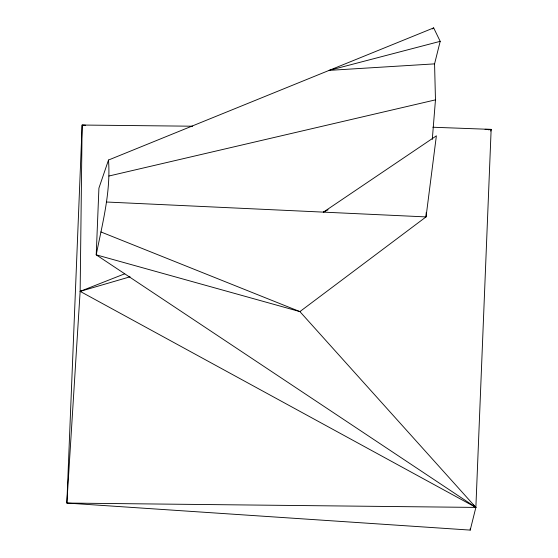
<?xml version="1.0" encoding="UTF-8"?>
<svg xmlns="http://www.w3.org/2000/svg" width="558" height="558" viewBox="0 0 558 558"><rect width="100%" height="100%" fill="white"/><g stroke="black" fill="none" stroke-linecap="round" stroke-linejoin="round"><path stroke-width="0.84" d="M432.848 127.238L491.145 129.393L475.869 507.417L470.213 530.1L66.855 503.058L80.143 291.367L82.131 125.041L192.649 126.213M426.207 212.556L426.033 216.909L299.897 311.601L96.22 254.839L98.919 188.123L108.503 160.034L433.671 27.9L440.192 41.334L434.57 63.877L435.47 99.861L432.283 139.451M470.213 530.1L470.282 528.356M85.604 125.271L82.131 125.041L66.855 503.058L475.869 507.417L96.22 254.839C102.4 223.57 110.882 192.189 108.503 160.034M490.726 131.074L491.145 129.393L485.055 129.33M432.276 28.946L433.671 27.9M328.09 209.794L323.424 212.131L436.377 135.838L426.033 216.909L106.808 202.031M100.886 231.933L299.897 311.601L475.869 507.417L80.143 291.367L124.734 273.797M80.143 291.367L130.077 276.803M440.192 41.334L329.15 70.371L434.57 63.877M108.908 176.021L435.47 99.861M488.564 129.784L491.145 129.393L488.557 129.7M473.351 505.018L475.869 507.417"/></g></svg>
